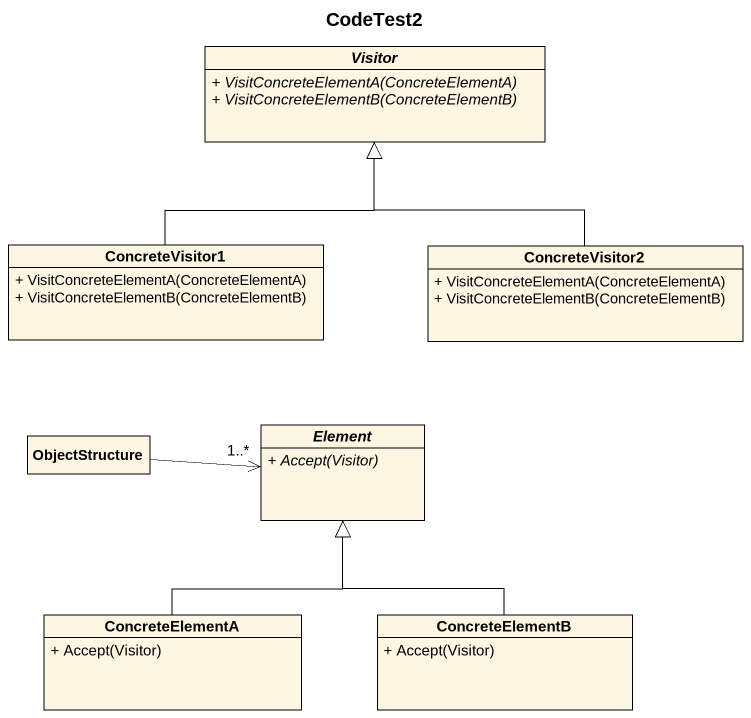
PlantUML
@startuml
title CodeTest2
hide circle
hide empty members
skinparam classAttributeIconSize 0
abstract class Visitor {
  {abstract} + VisitConcreteElementA(ConcreteElementA)
  {abstract} + VisitConcreteElementB(ConcreteElementB)
}
class ConcreteVisitor1 {
  + VisitConcreteElementA(ConcreteElementA)
  + VisitConcreteElementB(ConcreteElementB)
}
class ConcreteVisitor2 {
  + VisitConcreteElementA(ConcreteElementA)
  + VisitConcreteElementB(ConcreteElementB)
}
class ObjectStructure
abstract class Element {
  {abstract} + Accept(Visitor)
}
class ConcreteElementA {
  + Accept(Visitor)
}
class ConcreteElementB {
  + Accept(Visitor)
}
ConcreteVisitor1 -up-|> Visitor
ConcreteVisitor2 -up-|> Visitor
ObjectStructure -right-> "1..*" Element
ConcreteElementA -up-|> Element
ConcreteElementB -up-|> Element
@enduml
